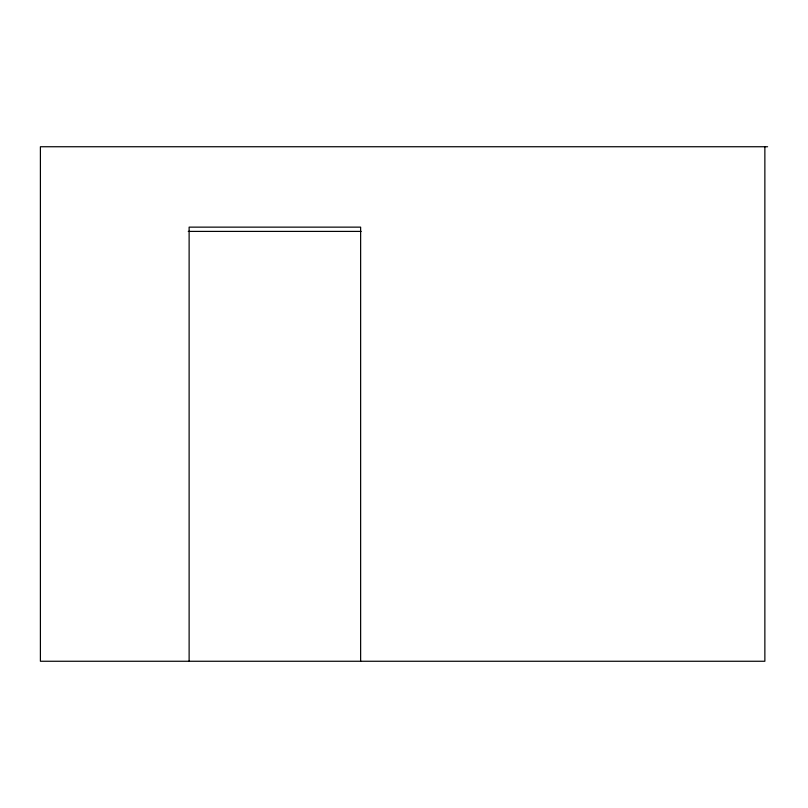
<?xml version="1.0" encoding="UTF-8"?>
<svg xmlns="http://www.w3.org/2000/svg" width="808" height="808" viewBox="0 0 808 808"><rect width="100%" height="100%" fill="white"/><g stroke="black" fill="none" stroke-linecap="round" stroke-linejoin="round"><path stroke-width="1.21" d="M767.6 146.743L40.4 146.743L40.4 661.257L764.863 661.257L764.863 146.743M188.254 231.401L361.176 231.401M360.631 661.257L360.631 227.139L189.123 227.139L189.123 661.257"/></g></svg>
